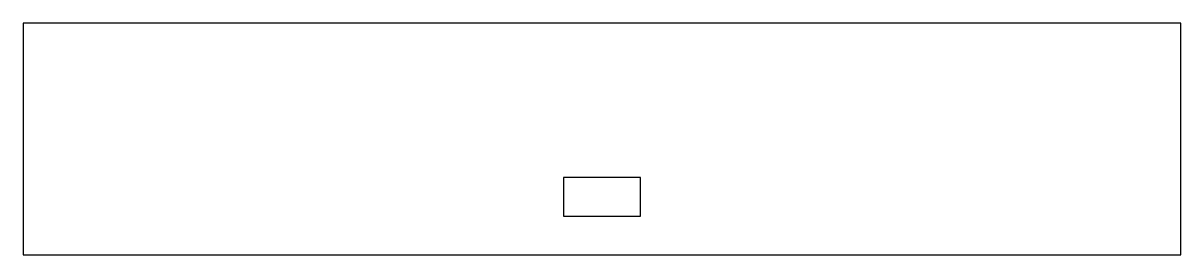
# Model space of a CAD drawing. Header units: metres. Extents: x 0 to 150, y 0 to 30.
import ezdxf

# ---------------------------------------------------------------- set-up
doc = ezdxf.new("R2010")
doc.units = ezdxf.units.M

msp = doc.modelspace()

# ---------------------------------------------------------------- linework, layer by layer
for points in [[(0, 0), (150, 0), (150, 30), (0, 30), (0, 0)], [(70, 5), (80, 5), (80, 10), (70, 10), (70, 5)]]:
    msp.add_lwpolyline(points, close=True)

doc.saveas('drawing.dxf')
